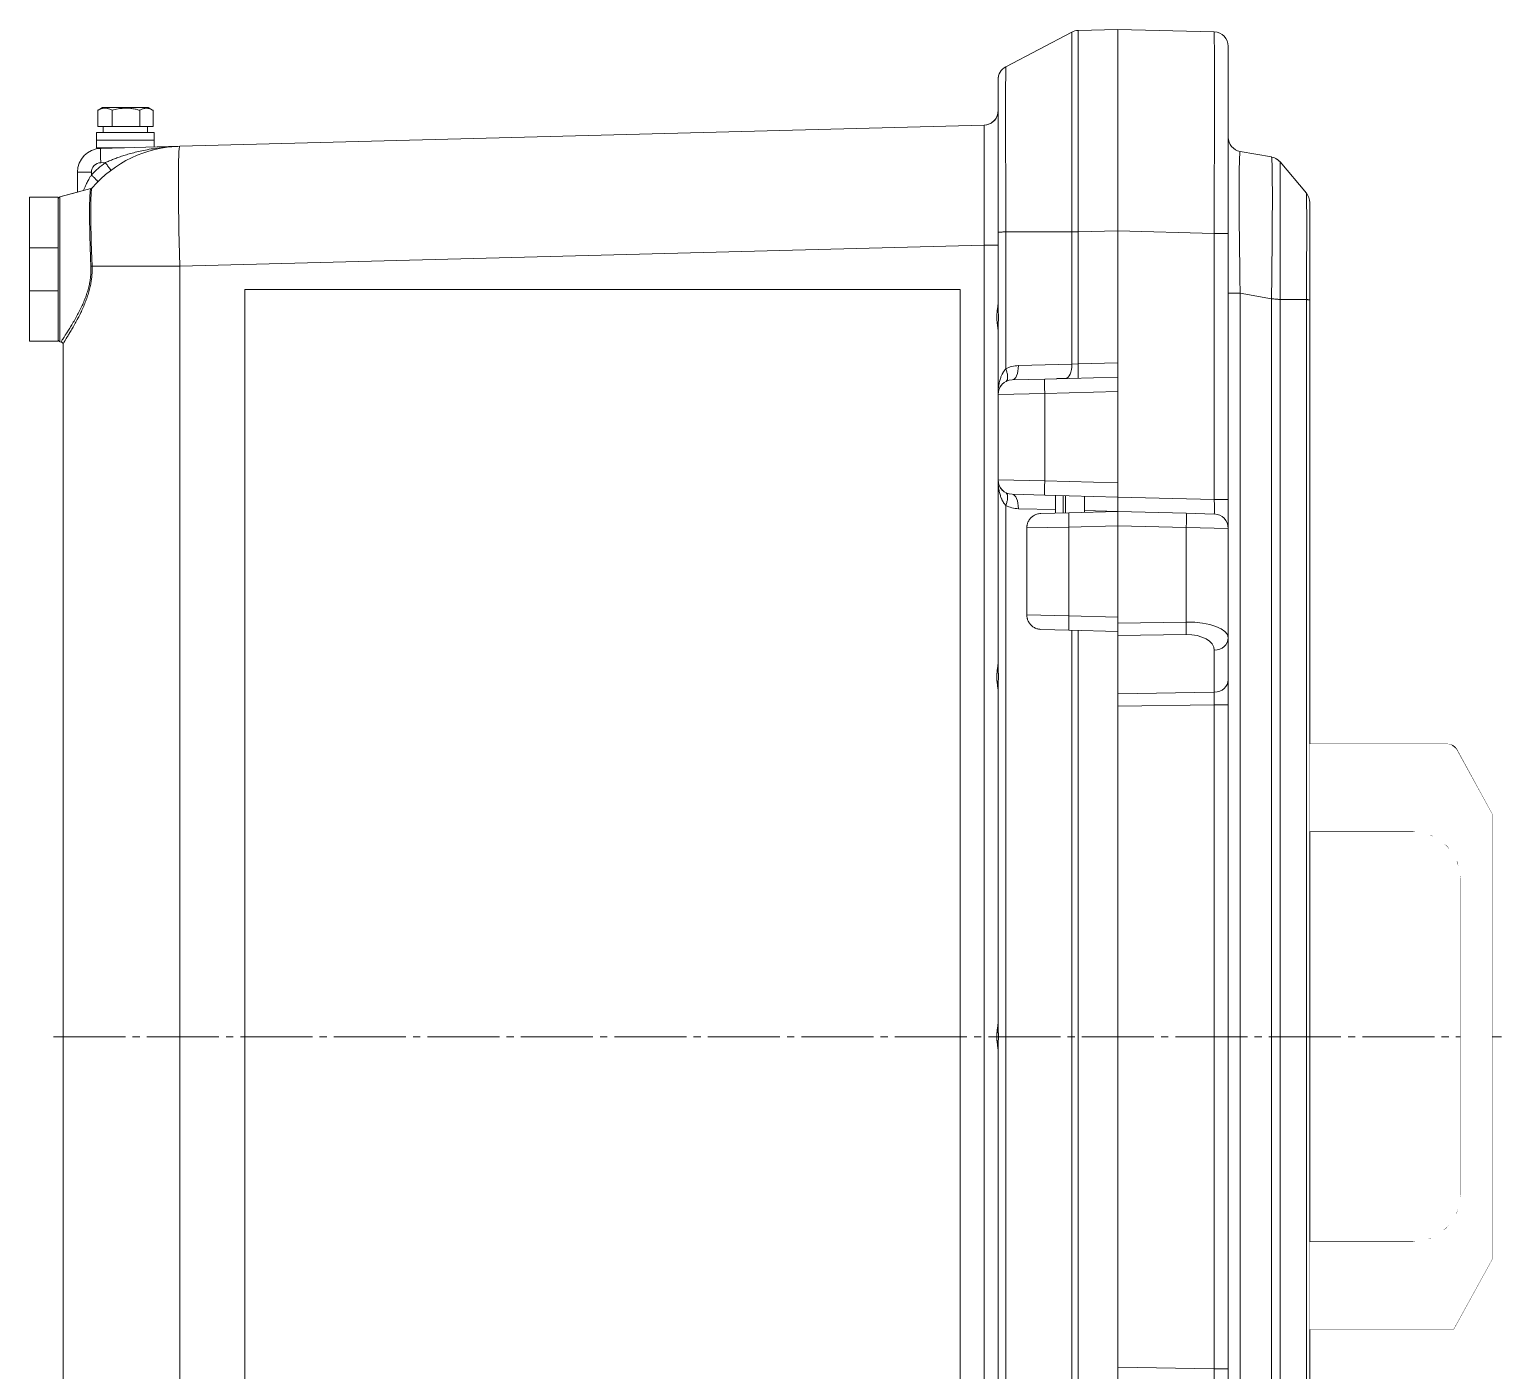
# Model space of a CAD drawing. Header units: millimetres. Extents: x -922 to 949, y -705 to 942.
# Drawn here: x 283.9 to 590.9, y -69.6 to 210 of the extents above; entities that cross this region are included whole.
import ezdxf

# ---------------------------------------------------------------- set-up
doc = ezdxf.new("R2010")
doc.units = ezdxf.units.MM
for name, pattern in [('K5LT_AUXILIARY', [0]), ('K5LT_AXLED', [19.5, 15, -1.5, 1.5, -1.5]), ('K5LT_THIN', [0])]:
    doc.linetypes.add(name, pattern=pattern)

# ---------------------------------------------------------------- blocks, each defined once
blk = doc.blocks.new('U12')
at = {"color": 232, "linetype": 'K5LT_AUXILIARY', "lineweight": 18, "true_color": 0xc52b79}
for p, q in [((328.8, 155.75), (328.8, -155.72)), ((328.8, 155.75), (477.96, 155.75)), ((477.96, -155.72), (477.96, 155.75)), ((328.8, -155.72), (477.96, -155.72))]:
    blk.add_line(p, q, dxfattribs=at)
blk = doc.blocks.new('U11')
at = {"color": 7, "linetype": 'K5LT_THIN', "lineweight": 18}
for p, q in [((487.48, 202.19), (501.26, 209.44)), ((510.88, 210), (502.57, 209.78)), ((510.88, 210), (530.96, 209.47)), ((510.88, 168.01), (510.88, 210)), ((510.88, 210), (510.88, 168.01)), ((533.88, 206.48), (533.88, 167.49)), ((485.88, 193.03), (485.88, 199.53)), ((485.88, 167.71), (485.88, 199.53)), ((298.19, 193.19), (299.13, 193.74)), ((299.13, 193.74), (299.13, 193.74)), ((308.63, 193.74), (299.13, 193.74)), ((309.57, 193.19), (308.63, 193.74)), ((298.11, 189.74), (298.11, 193.15)), ((301.13, 189.74), (301.13, 193.15)), ((306.9, 189.74), (306.9, 193.15)), ((309.65, 189.74), (309.65, 193.15)), ((485.09, 191), (485.09, 191)), ((485.09, 191), (485.09, 191)), ((485.09, 191), (485.09, 191)), ((485.09, 191), (485.09, 191)), ((485.88, 174.85), (485.88, 193.03)), ((309.88, 188.54), (297.88, 188.54)), ((297.88, 188.54), (297.88, 186.94)), ((298.11, 189.74), (301.13, 189.74)), ((299.23, 189.74), (299.23, 188.54)), ((301.13, 189.74), (306.9, 189.74)), ((306.9, 189.74), (309.65, 189.74)), ((308.53, 189.74), (308.53, 188.54)), ((309.88, 188.54), (309.88, 186.94)), ((482.96, 190.03), (315.23, 185.64)), ((309.88, 186.94), (297.88, 186.94)), ((309.88, 186.94), (297.88, 186.94)), ((297.88, 186.94), (297.88, 185.34)), ((303.7, 185.34), (297.88, 185.34)), ((315.23, 185.64), (298.75, 185.21)), ((300.88, 185.34), (300.88, 185.26)), ((301.42, 185.34), (301.42, 185.28)), ((309.88, 186.94), (309.88, 185.5)), ((314.81, 185.62), (314.81, 185.62)), ((314.81, 185.62), (314.81, 185.62)), ((314.83, 185.62), (314.84, 185.63)), ((314.83, 185.62), (314.84, 185.63)), ((536.36, 184.56), (542.91, 183.41)), ((299.71, 182.23), (298.75, 182.21)), ((544.69, 182.38), (550.18, 175.84)), ((296.8, 180.21), (293.88, 180.21)), ((293.88, 176.07), (293.88, 180.21)), ((296.8, 179.7), (296.8, 180.21)), ((283.88, 164.5), (283.88, 175)), ((289.88, 175), (283.88, 175)), ((289.88, 164.5), (289.88, 175)), ((296.71, 176.83), (290.25, 175.1)), ((293.88, 176.07), (290.25, 175.1)), ((290.25, 144.9), (290.25, 175.1)), ((296.7, 176.81), (296.71, 176.83)), ((550.18, 175.84), (550.18, 175.84)), ((550.88, 173.91), (550.88, 153.61)), ((485.88, 152.25), (485.88, 167.71)), ((487.48, 139.23), (487.48, 167.78)), ((501.26, 167.78), (487.48, 167.78)), ((501.26, 140.21), (501.26, 167.78)), ((510.88, 168.01), (502.57, 167.8)), ((502.57, 140.28), (502.57, 167.8)), ((510.88, 168.01), (530.96, 167.49)), ((510.88, 140.5), (510.88, 168.01)), ((510.88, 168.01), (510.88, 140.5)), ((533.88, 167.49), (530.96, 167.49)), ((530.96, 167.49), (530.96, 111.97)), ((533.88, 167.49), (533.88, 111.97)), ((289.88, 164.5), (283.88, 164.5)), ((283.88, 164.5), (283.88, 155.5)), ((289.88, 155.5), (289.88, 164.5)), ((482.96, 165.04), (315.23, 160.65)), ((485.88, 165.04), (482.96, 165.04)), ((482.96, -165.04), (482.96, 165.04)), ((315.23, 160.65), (296.95, 160.65)), ((315.23, -160.65), (315.23, 160.65)), ((289.88, 155.5), (283.88, 155.5)), ((283.88, 145), (283.88, 155.5)), ((289.88, 145), (289.88, 155.5)), ((485.88, 152.95), (485.88, 154.19)), ((533.88, 155.02), (536.36, 155.02)), ((536.36, 155.02), (542.91, 153.86)), ((536.36, 155.02), (536.36, -155.02)), ((542.91, 153.86), (542.91, -153.86)), ((550.18, 153.67), (544.69, 153.67)), ((544.69, 153.67), (544.69, -153.67)), ((550.18, 153.67), (550.18, 153.67)), ((550.18, 153.67), (550.18, -153.67)), ((550.88, 153.61), (550.88, -153.61)), ((485.88, 133.92), (485.88, 147.75)), ((289.88, 145), (283.88, 145)), ((290.51, 144.83), (290.25, 144.9)), ((290.51, 144.83), (290.25, 144.9)), ((290.51, 144.83), (290.51, 144.84)), ((290.88, -144.36), (290.88, 144.36)), ((290.88, 144.36), (290.88, 144.35)), ((290.88, 144.36), (290.88, 144.35)), ((485.88, 145.81), (485.88, 147.05)), ((501.26, 140.21), (490.12, 139.92)), ((502.57, 140.28), (501.26, 140.21)), ((510.88, 140.5), (502.57, 140.28)), ((510.88, 140.5), (510.88, 137.5)), ((495.62, 137.1), (488.8, 136.92)), ((510.88, 137.5), (495.62, 137.1)), ((498.12, 137.17), (498.13, 137.22)), ((499.55, 137.22), (498.13, 137.22)), ((499.99, 137.22), (499.55, 137.22)), ((499.55, 137.2), (499.55, 137.22)), ((500.01, 137.22), (499.99, 137.22)), ((499.99, 137.21), (499.99, 137.22)), ((510.88, 137.5), (510.88, 134.5)), ((495.62, 134.1), (485.88, 133.92)), ((485.88, 133.93), (485.88, 133.93)), ((485.88, 116.08), (485.88, 133.92)), ((510.88, 134.5), (495.62, 134.1)), ((495.62, 115.9), (495.62, 134.1)), ((510.88, 115.5), (510.88, 134.5)), ((495.62, 115.9), (485.88, 116.08)), ((485.88, 77.25), (485.88, 116.08)), ((485.89, 115.91), (485.88, 115.93)), ((510.88, 115.5), (495.62, 115.9)), ((510.88, 115.5), (510.88, 112.5)), ((487.48, -110.77), (487.48, 110.77)), ((495.62, 112.9), (488.8, 113.08)), ((510.88, 112.5), (495.62, 112.9)), ((497.88, 109.16), (497.88, 112.84)), ((499.43, 109.2), (499.43, 112.8)), ((499.91, 109.21), (499.91, 112.79)), ((503.88, 109.32), (503.88, 112.68)), ((510.88, 109.5), (510.88, 112.5)), ((510.88, 112.5), (530.96, 111.97)), ((510.88, 112.5), (510.88, 109.68)), ((530.96, 111.97), (533.88, 111.97)), ((533.88, 111.97), (533.88, 105.98)), ((490.12, 110.08), (497.88, 109.88)), ((500.65, 109.23), (494.8, 109.08)), ((500.65, 109.23), (510.88, 109.5)), ((510.88, 109.5), (503.88, 109.68)), ((510.88, 106.5), (510.88, 109.5)), ((510.88, 109.5), (525.12, 109.13)), ((525.12, 109.13), (530.96, 108.97)), ((500.65, 106.23), (491.88, 106.08)), ((491.88, 87.92), (491.88, 106.08)), ((500.65, 106.23), (510.88, 106.5)), ((500.65, 106.23), (500.65, 87.77)), ((510.88, 106.5), (510.88, 87.5)), ((510.88, 106.5), (525.12, 106.13)), ((525.12, 106.13), (525.12, 86.45)), ((525.12, 106.13), (533.88, 105.98)), ((533.88, 105.98), (533.88, 83.16)), ((500.65, 87.77), (491.88, 87.92)), ((500.65, 87.77), (510.88, 87.5)), ((510.88, 87.5), (510.88, 86.23)), ((510.88, 86.23), (525.12, 86.45)), ((510.88, 83.63), (510.88, 86.23)), ((500.65, 84.77), (494.8, 84.92)), ((500.65, 84.77), (510.88, 84.5)), ((501.26, -84.75), (501.26, 84.75)), ((502.57, -84.72), (502.57, 84.72)), ((510.88, 83.63), (525.12, 83.85)), ((510.88, 83.63), (510.88, 71.51)), ((533.88, 83.16), (533.88, 74.41)), ((530.96, 80.56), (530.96, 71.81)), ((485.88, 77.95), (485.88, 79.19)), ((533.88, 74.41), (533.88, 69.22)), ((533.88, 74.41), (533.88, 71.99)), ((485.88, 2.25), (485.88, 72.75)), ((485.88, 70.81), (485.88, 72.05)), ((510.88, 71.51), (530.96, 71.81)), ((510.88, 68.91), (510.88, 71.51)), ((510.88, 68.91), (530.96, 69.22)), ((510.88, 68.91), (510.88, -68.91)), ((510.88, -68.91), (510.88, 68.91)), ((530.96, 69.22), (530.96, -69.22)), ((533.88, 69.22), (530.96, 69.22)), ((533.88, 69.22), (533.88, -69.22)), ((550.88, 61), (579.7, 61)), ((550.88, 59), (550.88, 61)), ((550.88, 44.79), (550.88, 59)), ((550.88, 59), (579.7, 59)), ((579.7, 61), (579.7, 59)), ((579.7, 59), (581.45, 59.97)), ((579.7, 59), (586.88, 45.97)), ((581.45, 59.97), (588.88, 46.48)), ((588.88, 46.48), (586.88, 45.97)), ((588.88, 46.48), (588.88, -46.48)), ((550.88, 42.79), (550.88, 44.79)), ((572.38, 44.79), (550.88, 44.79)), ((572.38, 42.79), (572.38, 44.79)), ((586.88, 45.97), (586.88, -45.97)), ((572.38, 42.79), (550.88, 42.79)), ((582.38, -32.79), (582.38, 32.79)), ((582.38, 32.79), (584.38, 32.79)), ((584.38, -32.79), (584.38, 32.79)), ((485.88, 2.95), (485.88, 4.19)), ((485.88, -72.75), (485.88, -2.25)), ((485.88, -4.19), (485.88, -2.95)), ((582.38, -32.79), (584.38, -32.79)), ((550.88, -44.79), (550.88, -42.79)), ((550.88, -42.79), (572.38, -42.79)), ((572.38, -42.79), (572.38, -44.79)), ((550.88, -59), (550.88, -44.79)), ((550.88, -44.79), (572.38, -44.79)), ((586.88, -45.97), (579.7, -59)), ((588.88, -46.48), (586.88, -45.97)), ((588.88, -46.48), (580.88, -61)), ((550.88, -61), (550.88, -59)), ((579.7, -59), (550.88, -59)), ((580.88, -61), (550.88, -61)), ((580.88, -61), (579.7, -59)), ((510.88, -68.91), (530.96, -69.22)), ((510.88, -71.51), (510.88, -68.91)), ((530.96, -69.22), (533.88, -69.22)), ((533.88, -69.22), (533.88, -74.41))]:
    blk.add_line(p, q, dxfattribs=at)
at = {"color": 30, "linetype": 'K5LT_AXLED', "lineweight": 18, "true_color": 0xff8000}
blk.add_line((288.88, 0), (590.88, 0), dxfattribs=at)
at = {"color": 7, "linetype": 'K5LT_THIN', "lineweight": 18}
for centre, radius, start, end in [((502.65, 206.78), 3, 91.5, 117.7604), ((502.65, 206.78), 3, 117.7278, 117.7604), ((530.88, 206.48), 3, 0, 88.5), ((488.88, 199.53), 3, 117.7604, 180), ((488.88, 199.53), 3, 167.4108, 180), ((300.52, 189.16), 4.66, 120.0079, 121.1812), ((307.24, 189.16), 4.66, 58.8188, 59.9921), ((482.88, 193.03), 3, 271.5, 0), ((482.88, 193.03), 3, 271.4991, 0.0009), ((482.88, 193.03), 3, 271.5009, 349.1473), ((482.88, 193.03), 3, 336.0509, 0), ((536.88, 187.52), 3, 180, 260), ((298.88, 180.21), 5, 91.5, 180), ((315.88, 160.65), 25, 91.5, 139.2362), ((315.88, 160.65), 25, 92.3902, 92.4611), ((315.93, 160.65), 27, 126.9184, 135.1172), ((298.8, 180.21), 2, 91.5, 180), ((542.39, 180.45), 3, 40, 80), ((542.39, 180.45), 3, 39.9791, 65.0186), ((542.39, 180.45), 3, 40.0034, 65.0189), ((290.38, 174.62), 0.5, 105, 180), ((290.38, 174.62), 0.5, 105, 180), ((296.58, 177.31), 0.5, 284.9995, 319.1889), ((547.88, 173.91), 3, 0, 40), ((290.38, 145.38), 0.5, 180, 255), ((290.38, 145.38), 0.5, 180, 255), ((290.38, 144.35), 0.5, 0, 75), ((490.28, 133.92), 6, 91.5, 117.7604), ((488.88, 133.92), 3, 91.5, 180), ((488.88, 116.08), 3, 180, 268.5), ((490.28, 116.08), 6, 242.2396, 268.5), ((530.88, 105.98), 3, 0, 88.5), ((530.88, 105.98), 3, 88.4785, 88.4991), ((579.7, 59), 2, 28.8565, 90), ((572.38, 32.79), 12, 0, 90), ((572.38, 32.79), 10, 0, 90), ((572.38, -32.79), 12, 270, 0), ((572.38, -32.79), 10, 270, 0)]:
    blk.add_arc(centre, radius, start, end, dxfattribs=at)
for centre, major_axis, ratio, start_param, end_param in [((530.88, 167.46), (-0.08, -42.01), 0.001868, 1.571436, 3.141547), ((482.88, 165.02), (-0.08, -25.01), 0.003137, 1.571574, 3.141683), ((298.83, 182.21), (0.08, -3), 0.026168, 3.141593, 4.711704), ((315.88, 160.65), (0.65, -24.99), 0.026168, 3.141593, 4.711704), ((536.88, 154.01), (0.52, -30.55), 0.016488, 3.138394, 4.679032), ((290.38, 144.36), (0.5, 0), 0.999145, 0.000015, 1.308997), ((290.38, 144.36), (0.5, 0), 0.999145, 0, 0.000015), ((290.38, 144.36), (0.5, 0), 0.999145, 0, 0.000015), ((488.72, 139.92), (0.08, -3), 0.46565, 0, 1.558603), ((499.86, 140.21), (0.08, -3), 0.46565, 0.025834, 1.558603), ((502.5, 140.28), (0.08, -3), 0.026168, 0, 1.570111), ((495.7, 134.1), (0.08, -3), 0.026168, 3.141593, 4.711704), ((495.7, 115.9), (-0.08, -3), 0.026168, 4.713074, 6.283185), ((488.72, 110.08), (0.08, 3), 0.46565, 4.724582, 6.283185), ((530.88, 111.98), (0.08, -3), 0.026096, 6.28182, 7.851929), ((500.72, 106.23), (-0.08, 3), 0.026168, 0, 1.570111), ((525.04, 106.13), (0.08, 3), 0.026168, 4.713074, 6.283185), ((500.72, 87.77), (-0.08, -3), 0.026168, 4.713074, 6.283185), ((524.88, 82.98), (9, 0.21), 0.384717, 6.274083, 7.818699), ((525.04, 86.45), (-0.05, 3), 0.026174, 3.665191, 4.711993), ((524.96, 80.38), (6, 0.27), 0.57656, 6.257059, 7.801675), ((530.88, 83.16), (3, 0), 0.866025, 4.738569, 6.283185), ((530.88, 74.41), (3, 0), 0.866025, 4.738569, 6.283185), ((530.88, 69.21), (0.05, 3), 0.02615, 4.713576, 5.760378), ((530.88, -69.21), (-0.05, 3), 0.02615, 3.6644, 4.711202)]:
    blk.add_ellipse(centre, major_axis=major_axis, ratio=ratio, start_param=start_param, end_param=end_param, dxfattribs=at)
for points, knots in [([(501.26, 167.78), (501.26, 169.66), (501.26, 173.18), (501.26, 178.09), (501.26, 182.51), (501.26, 186.68), (501.26, 190.68), (501.26, 194.42), (501.26, 197.81), (501.26, 200.84), (501.26, 203.45), (501.26, 205.64), (501.26, 207.34), (501.26, 208.56), (501.26, 209.28), (501.26, 209.44), (501.26, 209.44)], [0, 0, 0, 0, 1.464793, 2.743647, 3.89252, 5.073023, 6.29356, 7.491446, 8.69167, 9.889752, 11.090578, 12.293108, 13.504145, 14.672355, 15.841216, 17, 17, 17, 17]), ([(502.57, 167.8), (502.57, 169.73), (502.57, 173.34), (502.57, 178.35), (502.57, 182.83), (502.57, 187.03), (502.57, 191.05), (502.57, 194.81), (502.57, 198.22), (502.57, 201.25), (502.57, 203.87), (502.57, 206.06), (502.57, 207.75), (502.57, 208.94), (502.57, 209.63), (502.57, 209.78), (502.57, 209.78)], [0, 0, 0, 0, 1.491154, 2.790701, 3.944874, 5.127546, 6.3426, 7.54272, 8.745978, 9.948088, 11.150935, 12.352946, 13.563126, 14.740931, 15.889423, 17, 17, 17, 17]), ([(487.48, 167.78), (487.48, 167.97), (487.48, 168.36), (487.48, 168.96), (487.48, 169.58), (487.48, 170.18), (487.48, 170.73), (487.48, 171.23), (487.48, 171.7), (487.48, 172.18), (487.48, 172.71), (487.48, 173.37), (487.47, 174.23), (487.47, 175.4), (487.47, 177), (487.47, 179.01), (487.47, 181.27), (487.46, 183.45), (487.46, 185.5), (487.46, 187.6), (487.46, 189.91), (487.46, 192.37), (487.46, 194.68), (487.46, 196.7), (487.46, 198.35), (487.47, 199.63), (487.47, 200.56), (487.47, 201.21), (487.48, 201.65), (487.48, 201.94), (487.48, 202.1), (487.48, 202.16), (487.48, 202.18), (487.48, 202.19)], [0, 0, 0, 0, 0.368594, 0.768672, 1.178826, 1.578789, 1.922383, 2.222305, 2.508038, 2.794273, 3.122063, 3.524345, 4.060564, 4.784624, 5.774502, 7.185203, 8.771067, 10.358214, 11.750948, 13.221495, 15.111085, 17.262068, 19.551159, 21.7191, 23.833627, 25.774483, 27.513445, 29.045691, 30.352102, 31.525287, 32.641233, 33.497006, 34, 34, 34, 34]), ([(301.13, 193.15), (300.92, 193.26), (300.63, 193.39), (300.27, 193.51), (300.05, 193.56), (299.85, 193.58), (299.67, 193.59), (299.47, 193.59), (299.24, 193.57), (298.98, 193.51), (298.6, 193.39), (298.3, 193.25), (298.11, 193.15)], [0, 0, 0, 0, 2.66649, 3.810425, 4.700444, 5.503844, 6.294351, 7.038845, 8.091005, 9.12096, 10.454936, 13, 13, 13, 13]), ([(306.9, 193.15), (306.64, 193.22), (306.26, 193.32), (305.69, 193.44), (305.26, 193.51), (304.84, 193.56), (304.46, 193.58), (304.11, 193.59), (303.77, 193.59), (303.4, 193.57), (302.94, 193.53), (302.16, 193.42), (301.54, 193.27), (301.13, 193.15)], [0, 0, 0, 0, 1.896477, 2.871604, 4.103535, 5.062016, 5.927217, 6.778532, 7.580294, 8.339144, 9.455768, 10.905857, 14, 14, 14, 14]), ([(309.57, 193.19), (309.43, 193.27), (309.2, 193.39), (308.9, 193.5), (308.68, 193.55), (308.51, 193.58), (308.35, 193.59), (308.17, 193.59), (307.97, 193.57), (307.72, 193.52), (307.36, 193.4), (307.08, 193.26), (306.9, 193.15)], [0, 0, 0, 0, 2.06608, 3.469145, 4.386236, 5.164667, 5.945062, 6.692878, 7.771513, 8.841334, 10.250222, 13, 13, 13, 13]), ([(299.71, 182.23), (299.98, 182.36), (300.55, 182.6), (301.41, 182.96), (302.35, 183.31), (303.34, 183.65), (304.44, 183.99), (305.65, 184.32), (307, 184.65), (308.49, 184.95), (310.11, 185.22), (311.82, 185.43), (313.54, 185.57), (314.67, 185.62), (315.23, 185.64)], [0, 0, 0, 0, 0.821923, 1.73424, 2.635546, 3.636758, 4.658643, 5.856767, 7.146175, 8.568204, 10.124771, 11.792836, 13.436605, 15, 15, 15, 15]), ([(300.86, 180.63), (300.87, 180.64), (300.86, 180.65), (300.82, 180.72), (300.76, 180.8), (300.68, 180.92), (300.58, 181.06), (300.46, 181.22), (300.33, 181.4), (300.1, 181.72), (299.88, 182.01), (299.71, 182.23)], [0, 0, 0, 0, 1.32784, 2.482928, 3.512854, 4.573632, 5.668577, 6.733619, 7.79599, 8.824845, 12, 12, 12, 12]), ([(542.91, 183.41), (542.93, 183.41), (542.96, 183.24), (543, 182.59), (543.03, 181.66), (543.05, 180.45), (543.07, 178.91), (543.08, 177.07), (543.09, 174.98), (543.08, 172.64), (543.07, 170.09), (543.06, 167.35), (543.03, 164.52), (543, 161.73), (542.98, 159.07), (542.94, 156.46), (542.92, 154.74), (542.91, 153.86)], [0, 0, 0, 0, 1.516428, 2.838508, 4.015016, 5.22216, 6.462243, 7.686767, 8.910863, 10.133431, 11.357322, 12.583781, 13.811572, 14.946786, 15.991193, 16.978671, 18, 18, 18, 18]), ([(544.69, 182.38), (544.7, 182.37), (544.69, 182.22), (544.7, 181.59), (544.71, 180.69), (544.72, 179.51), (544.72, 178.03), (544.72, 176.25), (544.73, 174.23), (544.72, 171.97), (544.72, 169.5), (544.72, 166.84), (544.71, 164.04), (544.7, 161.06), (544.7, 158.19), (544.69, 155.69), (544.69, 154.27), (544.69, 153.67)], [0, 0, 0, 0, 1.510416, 2.828105, 3.995526, 5.198183, 6.435612, 7.660961, 8.882905, 10.103484, 11.324081, 12.551069, 13.778097, 14.999042, 16.292345, 17.289621, 18, 18, 18, 18]), ([(296.8, 179.7), (296.7, 179.53), (296.51, 179.2), (296.25, 178.73), (296.02, 178.29), (295.8, 177.86), (295.58, 177.41), (295.39, 176.99), (295.23, 176.65), (295.16, 176.47), (295.13, 176.41)], [0, 0, 0, 0, 1.79575, 3.358002, 4.753847, 6.173688, 7.617526, 9.208218, 10.335709, 11, 11, 11, 11]), ([(298.17, 178.29), (298.17, 178.29), (298.16, 178.31), (298.11, 178.36), (298.04, 178.44), (297.94, 178.54), (297.83, 178.66), (297.69, 178.81), (297.53, 178.97), (297.36, 179.14), (297.12, 179.38), (296.93, 179.57), (296.8, 179.7)], [0, 0, 0, 0, 1.437303, 2.68807, 3.80318, 4.948761, 6.127535, 7.285004, 8.439777, 9.59365, 10.719238, 13, 13, 13, 13]), ([(296.7, 160.63), (296.66, 161.37), (296.61, 162.79), (296.54, 164.75), (296.49, 166.52), (296.45, 168.17), (296.43, 169.74), (296.42, 171.2), (296.42, 172.52), (296.43, 173.69), (296.45, 174.69), (296.49, 175.51), (296.54, 176.16), (296.6, 176.56), (296.65, 176.75), (296.68, 176.8), (296.7, 176.81)], [0, 0, 0, 0, 1.518397, 2.885417, 4.094666, 5.351259, 6.608447, 7.873396, 9.137235, 10.402405, 11.667785, 12.93489, 14.18056, 15.518841, 16.451042, 17, 17, 17, 17]), ([(296.95, 160.65), (296.92, 161.37), (296.86, 162.72), (296.8, 164.59), (296.75, 166.26), (296.72, 167.85), (296.69, 169.41), (296.67, 170.9), (296.67, 172.26), (296.68, 173.49), (296.7, 174.56), (296.73, 175.45), (296.78, 176.17), (296.84, 176.64), (296.9, 176.89), (296.93, 176.95), (296.95, 176.97)], [0, 0, 0, 0, 1.458272, 2.727157, 3.862252, 5.025689, 6.25629, 7.501973, 8.773924, 10.027205, 11.310804, 12.57443, 13.850698, 15.24769, 16.30629, 17, 17, 17, 17]), ([(296.95, 176.97), (296.92, 176.95), (296.88, 176.9), (296.8, 176.85), (296.73, 176.82), (296.7, 176.81)], [0, 0, 0, 0, 1.90703, 3.72109, 6, 6, 6, 6]), ([(550.18, 175.84), (550.18, 175.82), (550.18, 175.78), (550.19, 175.72), (550.19, 175.68), (550.19, 175.62), (550.2, 175.54), (550.2, 175.4), (550.21, 175.19), (550.21, 174.85), (550.22, 174.31), (550.23, 173.48), (550.24, 172.36), (550.24, 170.98), (550.25, 169.4), (550.24, 167.67), (550.24, 165.85), (550.24, 164.03), (550.23, 162.31), (550.22, 160.76), (550.21, 159.45), (550.21, 158.38), (550.2, 157.52), (550.2, 156.77), (550.19, 156.12), (550.19, 155.57), (550.19, 155.14), (550.19, 154.8), (550.18, 154.54), (550.18, 154.32), (550.18, 154.12), (550.18, 153.94), (550.18, 153.8), (550.18, 153.71), (550.18, 153.67)], [0, 0, 0, 0, 1.048313, 1.469277, 1.819084, 2.198976, 2.745507, 3.498164, 4.471514, 5.738565, 7.467692, 9.640751, 12.072437, 14.540559, 17.012503, 19.450467, 21.803086, 23.999517, 25.972279, 27.6914, 29.105041, 30.203713, 31.083081, 31.820697, 32.530077, 33.088739, 33.540831, 33.848126, 34.108788, 34.322818, 34.523531, 34.735244, 34.897733, 35, 35, 35, 35]), ([(485.88, 167.71), (485.88, 167.71), (485.9, 167.72), (486, 167.74), (486.13, 167.75), (486.3, 167.76), (486.5, 167.76), (486.73, 167.77), (486.96, 167.77), (487.21, 167.78), (487.39, 167.78), (487.48, 167.78)], [0, 0, 0, 0, 1.719085, 3.21844, 4.555719, 5.928451, 7.330025, 8.587134, 9.721981, 10.821053, 12, 12, 12, 12]), ([(502.57, 167.8), (502.31, 167.79), (501.95, 167.79), (501.52, 167.78), (501.34, 167.78), (501.26, 167.78)], [0, 0, 0, 0, 3.438099, 4.771432, 6, 6, 6, 6]), ([(290.51, 144.84), (290.51, 144.87), (290.55, 144.97), (290.71, 145.24), (290.95, 145.62), (291.26, 146.11), (291.66, 146.73), (292.16, 147.51), (292.72, 148.42), (293.32, 149.43), (293.91, 150.5), (294.47, 151.58), (294.98, 152.65), (295.42, 153.7), (295.8, 154.74), (296.12, 155.78), (296.38, 156.83), (296.56, 157.84), (296.67, 158.8), (296.72, 159.72), (296.71, 160.33), (296.7, 160.63)], [0, 0, 0, 0, 1.480965, 2.775866, 3.96075, 5.214266, 6.566778, 7.965007, 9.416227, 10.867978, 12.235126, 13.517809, 14.695053, 15.786242, 16.791375, 17.786432, 18.741633, 19.649662, 20.444127, 21.225134, 22, 22, 22, 22]), ([(290.88, 144.36), (290.88, 144.39), (290.93, 144.52), (291.15, 144.9), (291.46, 145.42), (291.85, 146.05), (292.3, 146.81), (292.83, 147.7), (293.41, 148.71), (294, 149.8), (294.57, 150.91), (295.08, 152.01), (295.53, 153.09), (295.93, 154.18), (296.27, 155.26), (296.55, 156.34), (296.75, 157.35), (296.87, 158.27), (296.94, 159.06), (296.96, 159.68), (296.96, 160.12), (296.95, 160.39), (296.95, 160.55), (296.95, 160.62), (296.95, 160.65)], [0, 0, 0, 0, 1.89646, 3.675512, 5.337156, 6.880927, 8.456231, 10.077873, 11.725447, 13.337663, 14.840352, 16.20386, 17.457481, 18.641585, 19.807869, 20.917055, 21.914607, 22.799349, 23.555519, 24.158638, 24.556762, 24.79557, 24.926002, 25, 25, 25, 25]), ([(296.95, 160.65), (296.92, 160.65), (296.88, 160.64), (296.8, 160.63), (296.73, 160.63), (296.7, 160.63)], [0, 0, 0, 0, 1.919366, 3.758098, 6, 6, 6, 6]), ([(542.91, 153.86), (543.07, 153.85), (543.36, 153.82), (543.74, 153.78), (544.08, 153.75), (544.35, 153.72), (544.55, 153.69), (544.65, 153.68), (544.69, 153.67)], [0, 0, 0, 0, 2.049456, 3.816554, 5.393596, 7.037168, 8.27007, 9, 9, 9, 9]), ([(550.88, 153.61), (550.88, 153.62), (550.86, 153.63), (550.77, 153.64), (550.63, 153.65), (550.48, 153.66), (550.32, 153.67), (550.22, 153.67), (550.18, 153.67)], [0, 0, 0, 0, 2.014128, 3.765935, 5.329089, 6.906622, 8.154815, 9, 9, 9, 9]), ([(485.88, 152.95), (485.88, 152.81), (485.87, 152.58), (485.83, 152.28), (485.8, 152.01), (485.75, 151.7), (485.71, 151.33), (485.68, 151.03), (485.65, 150.78), (485.64, 150.54), (485.63, 150.32), (485.62, 150.11), (485.62, 149.88), (485.63, 149.62), (485.64, 149.36), (485.67, 149.07), (485.69, 148.79), (485.74, 148.43), (485.78, 148.1), (485.83, 147.72), (485.87, 147.38), (485.88, 147.14), (485.88, 147.05)], [0, 0, 0, 0, 2.067465, 3.22823, 3.831681, 5.428862, 6.873325, 7.945954, 8.747164, 9.625978, 10.418598, 11.119141, 11.810839, 12.83335, 13.839757, 14.617938, 15.839044, 16.938174, 18.637528, 19.623269, 21.588579, 23, 23, 23, 23]), ([(485.88, 152.25), (485.88, 152.1), (485.89, 151.86), (485.9, 151.49), (485.92, 151.18), (485.93, 150.87), (485.95, 150.57), (485.95, 150.23), (485.95, 149.9), (485.95, 149.63), (485.94, 149.42), (485.94, 149.18), (485.92, 148.87), (485.9, 148.49), (485.89, 148.11), (485.88, 147.87), (485.88, 147.75)], [0, 0, 0, 0, 1.860719, 2.928695, 4.388735, 5.337489, 6.390008, 7.684897, 8.944824, 9.923476, 10.591261, 11.27019, 12.541306, 13.965635, 15.536353, 17, 17, 17, 17]), ([(487.48, 139.23), (487.41, 139.16), (487.29, 139.02), (487.14, 138.81), (487.02, 138.64), (486.94, 138.49), (486.86, 138.36), (486.78, 138.2), (486.67, 137.99), (486.55, 137.71), (486.42, 137.38), (486.3, 136.99), (486.18, 136.57), (486.08, 136.1), (485.99, 135.59), (485.93, 135.05), (485.89, 134.49), (485.88, 134.11), (485.88, 133.92)], [0, 0, 0, 0, 0.984453, 1.839486, 2.514008, 3.020304, 3.487795, 4.04035, 4.81484, 5.832464, 7.075454, 8.425471, 9.911811, 11.524116, 13.285902, 15.139915, 17.062748, 19, 19, 19, 19]), ([(487.48, 139.23), (487.54, 139.09), (487.64, 138.83), (487.74, 138.47), (487.82, 138.16), (487.86, 137.87), (487.88, 137.6), (487.88, 137.35), (487.84, 137.13), (487.79, 136.94), (487.71, 136.78), (487.61, 136.66), (487.53, 136.6), (487.48, 136.58)], [0, 0, 0, 0, 1.587775, 2.969914, 4.186359, 5.417007, 6.664768, 7.8901, 9.119706, 10.359543, 11.58472, 12.801161, 14, 14, 14, 14]), ([(486.82, 136.1), (486.73, 136.01), (486.64, 135.92), (486.49, 135.73), (486.41, 135.63), (486.28, 135.42), (486.22, 135.31), (486.11, 135.09), (486.07, 134.97), (485.99, 134.73), (485.96, 134.6), (485.92, 134.41), (485.91, 134.33), (485.9, 134.26)], [0, 0, 0, 0, 4.92747, 4.92747, 10.268007, 10.268007, 15.979874, 15.979874, 22.006828, 22.006828, 28.281056, 28.281056, 32, 32, 32, 32]), ([(485.91, 134.32), (485.91, 134.35), (485.92, 134.38), (485.92, 134.43), (485.93, 134.46), (485.94, 134.51), (485.94, 134.53), (485.96, 134.59), (485.96, 134.61), (485.97, 134.67), (485.98, 134.69), (485.99, 134.72)], [0, 0, 0, 0, 1.4, 1.4, 2.8, 2.8, 4.2, 4.2, 5.6, 5.6, 7, 7, 7, 7]), ([(487.48, 110.77), (487.4, 110.85), (487.27, 111.01), (487.11, 111.23), (487, 111.4), (486.91, 111.54), (486.84, 111.68), (486.75, 111.84), (486.65, 112.05), (486.54, 112.32), (486.41, 112.65), (486.29, 113.03), (486.18, 113.45), (486.08, 113.92), (485.99, 114.43), (485.93, 114.96), (485.89, 115.52), (485.88, 115.89), (485.88, 116.08)], [0, 0, 0, 0, 1.119224, 2.013989, 2.684296, 3.134943, 3.64492, 4.214228, 4.995334, 5.960058, 7.171515, 8.505667, 9.985395, 11.594339, 13.350704, 15.202978, 17.103221, 19, 19, 19, 19]), ([(486.82, 113.9), (486.73, 113.99), (486.64, 114.08), (486.49, 114.27), (486.41, 114.37), (486.28, 114.58), (486.22, 114.69), (486.11, 114.91), (486.07, 115.03), (485.99, 115.27), (485.96, 115.39), (485.92, 115.57), (485.92, 115.62), (485.91, 115.67)], [0, 0, 0, 0, 5.277046, 5.277046, 10.996443, 10.996443, 17.113289, 17.113289, 23.56748, 23.56748, 30.16748, 30.16748, 33, 33, 33, 33]), ([(487.48, 110.77), (487.54, 110.91), (487.64, 111.17), (487.74, 111.53), (487.82, 111.84), (487.86, 112.13), (487.88, 112.4), (487.88, 112.65), (487.84, 112.87), (487.79, 113.06), (487.71, 113.22), (487.61, 113.34), (487.53, 113.4), (487.48, 113.42)], [0, 0, 0, 0, 1.587774, 2.969913, 4.186357, 5.417005, 6.664765, 7.890096, 9.1197, 10.359532, 11.584705, 12.801149, 14, 14, 14, 14]), ([(494.8, 109.08), (494.65, 109.07), (494.36, 109.05), (493.97, 108.95), (493.61, 108.81), (493.29, 108.63), (492.98, 108.41), (492.71, 108.16), (492.47, 107.88), (492.27, 107.57), (492.11, 107.24), (492, 106.94), (491.94, 106.69), (491.91, 106.49), (491.89, 106.32), (491.88, 106.18), (491.88, 106.11), (491.88, 106.08)], [0, 0, 0, 0, 1.790481, 3.351421, 4.752412, 6.183864, 7.657585, 9.088033, 10.518137, 11.957851, 13.431576, 14.711198, 15.709103, 16.416839, 17.12251, 17.65023, 18, 18, 18, 18]), ([(494.8, 84.92), (494.65, 84.93), (494.36, 84.95), (493.97, 85.05), (493.61, 85.19), (493.29, 85.37), (492.98, 85.59), (492.71, 85.84), (492.47, 86.12), (492.27, 86.43), (492.11, 86.76), (492, 87.06), (491.94, 87.31), (491.91, 87.51), (491.89, 87.68), (491.88, 87.82), (491.88, 87.89), (491.88, 87.92)], [0, 0, 0, 0, 1.790481, 3.351421, 4.752412, 6.183864, 7.657585, 9.088033, 10.518137, 11.957851, 13.431576, 14.711198, 15.709103, 16.416839, 17.12251, 17.65023, 18, 18, 18, 18]), ([(485.88, 77.95), (485.88, 77.81), (485.87, 77.58), (485.83, 77.28), (485.8, 77.01), (485.75, 76.7), (485.71, 76.33), (485.68, 76.03), (485.65, 75.78), (485.64, 75.54), (485.63, 75.32), (485.62, 75.11), (485.62, 74.88), (485.63, 74.62), (485.64, 74.36), (485.67, 74.07), (485.69, 73.79), (485.74, 73.43), (485.78, 73.1), (485.83, 72.72), (485.87, 72.38), (485.88, 72.14), (485.88, 72.05)], [0, 0, 0, 0, 2.06749, 3.228269, 3.831728, 5.428928, 6.873408, 7.94605, 8.74727, 9.626094, 10.418724, 11.119275, 11.810982, 12.833505, 13.839925, 14.618114, 15.839235, 16.938379, 18.637748, 19.623487, 21.588729, 23, 23, 23, 23]), ([(485.88, 77.25), (485.88, 77.08), (485.89, 76.81), (485.91, 76.42), (485.92, 76.13), (485.93, 75.89), (485.94, 75.7), (485.95, 75.52), (485.95, 75.27), (485.95, 74.99), (485.95, 74.68), (485.94, 74.37), (485.93, 74.07), (485.92, 73.73), (485.9, 73.38), (485.88, 73.05), (485.88, 72.84), (485.88, 72.75)], [0, 0, 0, 0, 2.232209, 3.557793, 4.792391, 5.664359, 6.316577, 7.055068, 7.751201, 9.067366, 10.323802, 11.271724, 12.619289, 13.748122, 15.286628, 16.835701, 18, 18, 18, 18]), ([(485.88, 2.95), (485.88, 2.81), (485.87, 2.58), (485.83, 2.28), (485.8, 2.01), (485.75, 1.7), (485.71, 1.33), (485.68, 1.03), (485.65, 0.78), (485.64, 0.54), (485.63, 0.32), (485.62, 0.11), (485.62, -0.12), (485.63, -0.38), (485.64, -0.64), (485.67, -0.93), (485.69, -1.21), (485.74, -1.57), (485.78, -1.9), (485.83, -2.28), (485.87, -2.62), (485.88, -2.86), (485.88, -2.95)], [0, 0, 0, 0, 2.06749, 3.228269, 3.831728, 5.428928, 6.873408, 7.94605, 8.74727, 9.626094, 10.418724, 11.119275, 11.810982, 12.833505, 13.839925, 14.618114, 15.839235, 16.938379, 18.637748, 19.623487, 21.588729, 23, 23, 23, 23]), ([(485.88, 2.25), (485.88, 2.08), (485.89, 1.81), (485.91, 1.42), (485.92, 1.13), (485.93, 0.89), (485.94, 0.7), (485.95, 0.52), (485.95, 0.27), (485.95, -0.01), (485.95, -0.32), (485.94, -0.63), (485.93, -0.93), (485.92, -1.27), (485.9, -1.62), (485.88, -1.95), (485.88, -2.16), (485.88, -2.25)], [0, 0, 0, 0, 2.232209, 3.557793, 4.792391, 5.664359, 6.316577, 7.055068, 7.751201, 9.067366, 10.323802, 11.271724, 12.619289, 13.748122, 15.286628, 16.835701, 18, 18, 18, 18])]:
    blk.add_open_spline(points, degree=3, knots=knots, dxfattribs=at)
blk.add_blockref('U12', (0, 0))
blk.add_wipeout([(582.38, 32.8), (582.38, 0.01), (582.38, 0.01), (582.38, -32.78), (582.38, -32.78), (581.59, -36.68), (581.59, -36.68), (579.34, -39.96), (579.34, -39.96), (575.98, -42.11), (575.98, -42.11), (572.38, -42.78), (572.38, -42.78), (550.88, -42.78), (550.88, -42.78), (550.88, -44.78), (550.88, -44.78), (550.88, -58.99), (550.88, -58.99), (550.88, -60.99), (550.88, -60.99), (580.88, -60.99), (580.88, -60.99), (588.88, -46.47), (588.88, -46.47), (588.88, 0.01), (588.88, 0.01), (588.88, 46.49), (588.88, 46.49), (581.45, 59.98), (581.45, 59.98), (580.26, 60.93), (580.26, 60.93), (579.7, 61.01), (579.7, 61.01), (550.88, 61.01), (550.88, 61.01), (550.88, 59.01), (550.88, 59.01), (550.88, 44.8), (550.88, 44.8), (550.88, 42.8), (550.88, 42.8), (572.38, 42.8), (572.38, 42.8), (576.28, 42.01), (576.28, 42.01), (579.56, 39.76), (579.56, 39.76), (581.71, 36.41), (581.71, 36.41)])

msp = doc.modelspace()

# ---------------------------------------------------------------- block references
msp.add_blockref('U11', (0, 0))

doc.saveas('drawing.dxf')
